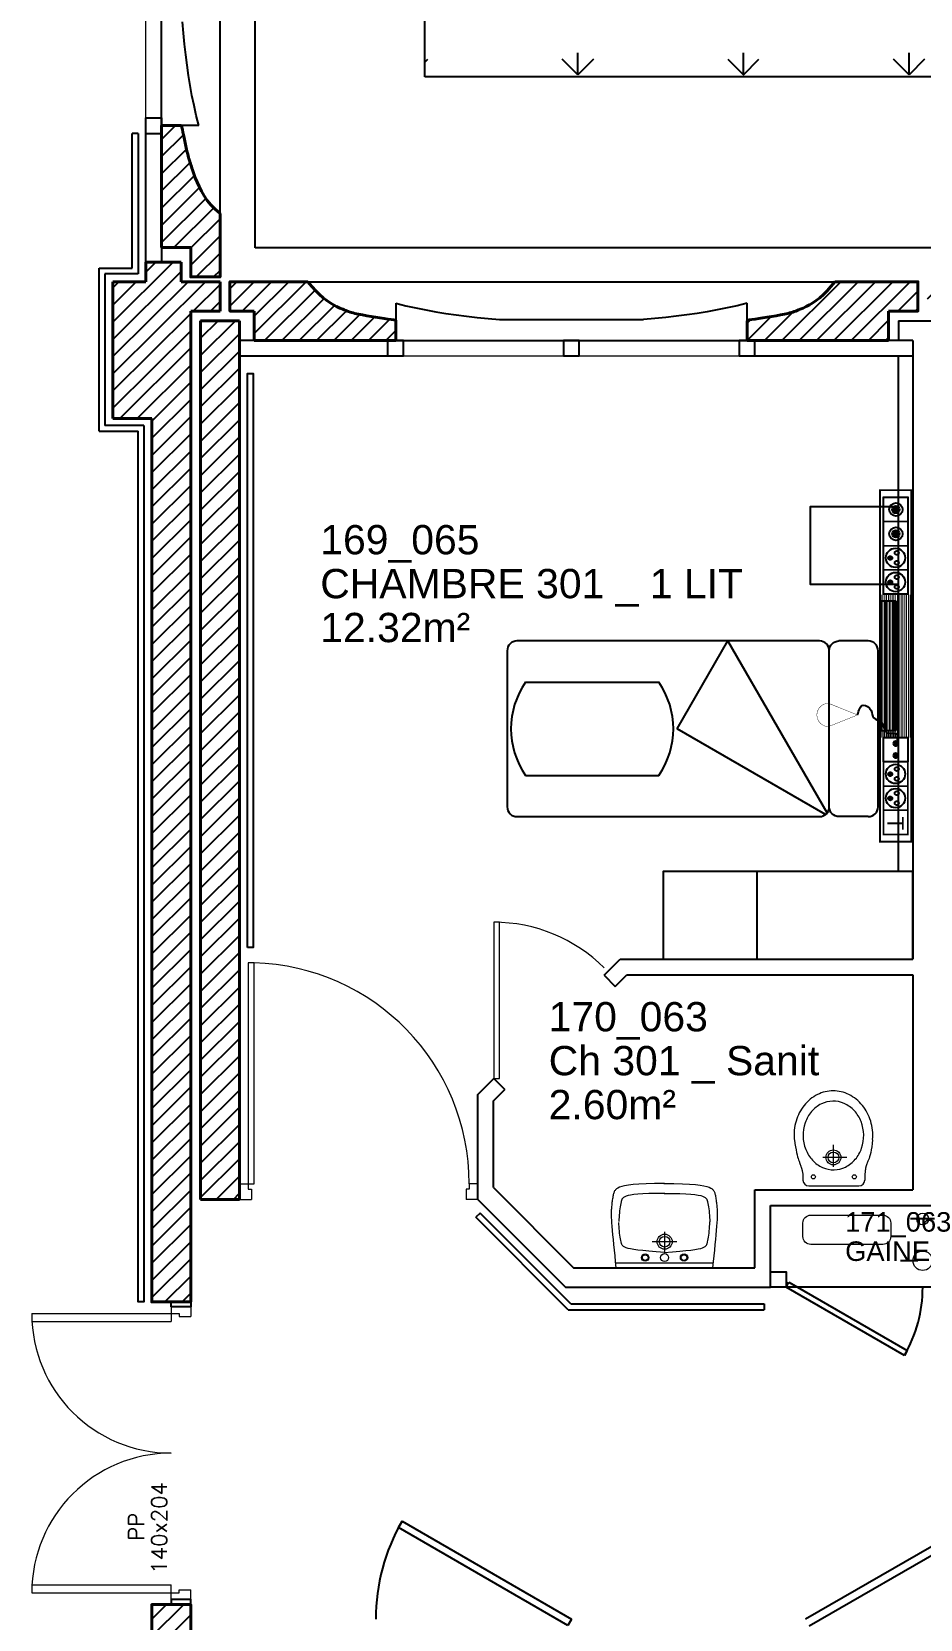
# Model space of a CAD drawing. Header units: metres. Extents: x 143.8 to 210.8, y 45.3 to 115.9.
# Drawn here: x 166.33 to 170.89, y 60.65 to 68.78 of the extents above; entities that cross this region are included whole.
import ezdxf
from ezdxf.enums import TextEntityAlignment as Align

# ---------------------------------------------------------------- set-up
doc = ezdxf.new("R2010")
doc.units = ezdxf.units.M
doc.header["$LTSCALE"] = 0.6
doc.header["$MEASUREMENT"] = 0
doc.linetypes.add('CONTINU', pattern=[0])
doc.linetypes.add('HIDDEN2', pattern=[0.1875, 0.125, -0.0625])
doc.layers.get('0').update_dxf_attribs({"linetype": 'CONTINUOUS'})
for name, color, linetype in [('009 main courant', 181, 'CONTINUOUS'), ('010 Equipement CH', 7, 'CONTINUOUS'), ('400 Lits', 150, 'CONTINUOUS'), ('A_AGENC', 204, 'CONTINUOUS'), ('A_EQMP', 142, 'CONTINUOUS'), ('A_Etiqu_Gaine', 8, 'CONTINUOUS'), ('A_Etiqu_Gaine_code', 8, 'CONTINUOUS'), ('A_Etiqu_Local', 8, 'CONTINUOUS'), ('A_HACH_STRUC', 7, 'CONTINUOUS'), ('A_MUR_CLOIS', 8, 'CONTINU'), ('A_MURS_ALÈG', 7, 'CONTINU'), ('A_VEGETATION', 3, 'CONTINUOUS')]:
    doc.layers.add(name, color=color, linetype=linetype)
for name, color, linetype, lineweight in [('A_CHASS', 4, 'CONTINU', 0), ('A_MURS_STRU', 7, 'CONTINU', 40), ('A_PORTE', 8, 'CONTINU', 0), ('A_SANI', 5, 'CONTINU', 0)]:
    doc.layers.add(name, color=color, linetype=linetype, lineweight=lineweight)
doc.styles.add('Attribut', font='arial.ttf')
doc.styles.add('ROMANS8', font='romans8', dxfattribs={"height": 10})
pattern_1 = [(0, (-148.712983, -85.579135), (0.0046875, 0.009375), [0, -0.009375])]

# ---------------------------------------------------------------- blocks, each defined once
blk = doc.blocks.new('TIRETTE-LIT')
at = {"layer": 'A_EQMP'}
h = blk.add_hatch(color=256, dxfattribs=at)
h.paths.add_polyline_path([(8.95, 3.75, 1), (6.05, 3.75, 1)])
h.paths.add_polyline_path([(6.05, -3.75, 1), (8.95, -3.75, 1)])
for p, q in [((0, 7.5), (0, -7.5)), ((15, 7.5), (0, 7.5)), ((15, -7.5), (15, 7.5)), ((0, -7.5), (15, -7.5))]:
    blk.add_line(p, q, dxfattribs=at)
at = {"layer": 'A_EQMP', "const_width": 0.24}
for points in [[(31.04, 21.42), (49.04, 28.62)], [(31.04, 21.42), (49.04, 14.22)], [(49.04, 28.62), (49.04, 14.22)]]:
    blk.add_lwpolyline(points, dxfattribs=at)
for points in [[(49.04, 14.22, 1), (49.04, 28.62, 1)], [(49.04, 27.42, 1.477033), (49.04, 27.42)]]:
    blk.add_lwpolyline(points, format="xyb", dxfattribs=at)
at = {"layer": 'A_EQMP'}
for centre in [(7.5, 3.75), (7.5, -3.75)]:
    blk.add_circle(centre, 1.45, dxfattribs=at)
blk.add_spline([(31.1, 21.54), (27.52, 27.45), (22.69, 24.22), (21.08, 19.57), (16.82, 17.32), (12.68, 10.42), (6.83, 9.91), (7.17, 3.87)], degree=3, dxfattribs=at)
blk = doc.blocks.new('A$C01C47C35')
at = {"layer": 'A_EQMP', "linetype": 'HIDDEN2'}
for points in [[(0.1237, 0.4052, 1), (0.0853, 0.4052, 1)], [(0.2478, 0.4052, 1), (0.2095, 0.4052, 1)], [(0.3424, 0.3767, 1), (0.3629, 0.3767, 1)], [(0.4665, 0.3767, 1), (0.487, 0.3767, 1)], [(1.4493, 0.3767, 1), (1.4697, 0.3767, 1)], [(1.5734, 0.3767, 1), (1.5939, 0.3767, 1)]]:
    blk.add_hatch(color=256, dxfattribs=at).paths.add_polyline_path(points)
at = {"layer": 'A_EQMP', "linetype": 'Continuous'}
h = blk.add_hatch(dxfattribs=at)
h.set_pattern_fill('DOTS', color=256, scale=0.15, style=0)
h.set_pattern_definition(pattern_1)
edge = h.paths.add_edge_path()
edge.add_line((1.2716, 0.4664), (1.2726, 0.4664))
edge.add_line((1.2726, 0.4664), (1.2726, 0.4839))
edge.add_line((1.2726, 0.4839), (0.5387, 0.4839))
edge.add_line((0.5387, 0.4839), (0.5387, 0.3239))
edge.add_line((0.5387, 0.3239), (0.574, 0.3239))
edge.add_line((0.574, 0.3239), (0.574, 0.4066))
edge.add_line((0.574, 0.4066), (0.905, 0.4066))
edge.add_line((0.905, 0.4066), (1.236, 0.4066))
edge.add_line((1.236, 0.4066), (1.236, 0.3499))
edge.add_spline(control_points=[(1.236, 0.3499), (1.2411, 0.3527), (1.2564, 0.3661), (1.2412, 0.4135), (1.2624, 0.4158), (1.2716, 0.4145)], knot_values=[28.337457, 28.337457, 28.337457, 28.337457, 30.502349, 36.382785, 39.476515, 39.476515, 39.476515, 39.476515], degree=3, periodic=0)
edge.add_line((1.2716, 0.4145), (1.2716, 0.4664))
at = {"layer": 'A_EQMP'}
h = blk.add_hatch(dxfattribs=at)
h.set_pattern_fill('PLASTI', color=1, scale=0.16551, style=0)
h.set_pattern_definition([(360, (-8.3594, 6.80946), (1e-17, 0.04137741), []), (360, (-8.3594, 6.81463), (1e-17, 0.04137741), []), (360, (-8.3594, 6.819804), (1e-17, 0.04137741), []), (360, (-8.3594, 6.83532), (1e-17, 0.04137741), [])])
h.paths.add_polyline_path([(1.236, 0.3239), (1.236, 0.4066), (0.905, 0.4066), (0.574, 0.4066), (0.574, 0.3239)])
at = {"layer": 'A_EQMP', "linetype": 'Continuous'}
h = blk.add_hatch(dxfattribs=at)
h.set_pattern_fill('DOTS', color=256, scale=0.15, style=0)
h.set_pattern_definition(pattern_1)
edge = h.paths.add_edge_path()
edge.add_spline(control_points=[(1.2716, 0.4145), (1.2624, 0.4158), (1.2412, 0.4135), (1.2564, 0.3661), (1.2411, 0.3527), (1.236, 0.3499)], knot_values=[28.337457, 28.337457, 28.337457, 28.337457, 31.431187, 37.311623, 39.476515, 39.476515, 39.476515, 39.476515], degree=3, periodic=0)
edge.add_line((1.236, 0.3499), (1.236, 0.3239))
edge.add_line((1.236, 0.3239), (1.2739, 0.3239))
edge.add_line((1.2739, 0.3239), (1.2739, 0.3423))
edge.add_line((1.2739, 0.3423), (1.2722, 0.3423))
edge.add_line((1.2722, 0.3423), (1.2722, 0.3423))
edge.add_line((1.2722, 0.3423), (1.2716, 0.3423))
edge.add_line((1.2716, 0.3423), (1.2716, 0.4145))
at = {"layer": 'A_EQMP'}
for p, q in [((0.574, 0.4066), (0.574, 0.3239)), ((0.905, 0.4066), (0.574, 0.4066)), ((0.905, 0.4066), (1.236, 0.4066)), ((1.236, 0.3239), (1.236, 0.4066)), ((0.574, 0.3239), (1.236, 0.3239))]:
    blk.add_line(p, q, dxfattribs=at)
for points, const_width in [([(1.805, 0.3239), (1.805, 0.4839), (0.005, 0.4839), (0.005, 0.3239)], 0.01), ([(0.5378, 0.3423), (0.5378, 0.4664), (0.0412, 0.4664), (0.0412, 0.3423)], 0.00828), ([(1.7688, 0.3423), (1.7688, 0.4664), (1.2722, 0.4664), (1.2722, 0.3423)], 0.00828)]:
    blk.add_lwpolyline(points, close=True, dxfattribs=dict(at, const_width=const_width))
at = {"layer": 'A_EQMP', "linetype": 'Continuous'}
blk.add_lwpolyline([(0.0412, 0.4664), (0.5378, 0.4664), (0.5378, 0.3423), (0.0412, 0.3423)], close=True, dxfattribs=at)
at = {"layer": 'A_EQMP', "const_width": 0.00828}
for points in [[(0.1654, 0.4664), (0.1654, 0.3423)], [(0.2895, 0.4664), (0.2895, 0.3423)], [(0.2895, 0.4664), (0.2895, 0.3423)], [(0.4136, 0.4664), (0.4136, 0.3423)], [(1.3964, 0.4664), (1.3964, 0.3423)], [(1.5205, 0.4664), (1.5205, 0.3423)], [(1.6446, 0.4664), (1.6446, 0.3423)], [(1.7688, 0.4664), (1.7688, 0.3423)]]:
    blk.add_lwpolyline(points, dxfattribs=at)
at = {"layer": 'A_EQMP'}
for centre, radius in [((0.1045, 0.4058), 0.0338), ((0.1045, 0.4052), 0.0192), ((0.2286, 0.4058), 0.0338), ((0.2286, 0.4052), 0.0192), ((0.3517, 0.4036), 0.0493), ((0.4759, 0.4036), 0.0493), ((1.4586, 0.4036), 0.0493), ((1.5827, 0.4036), 0.0493)]:
    blk.add_circle(centre, radius, dxfattribs=at)
at = {"layer": 'A_EQMP', "linetype": 'HIDDEN2'}
for centre in [(0.3265, 0.41), (0.3769, 0.41), (0.4506, 0.41), (0.5011, 0.41), (1.4334, 0.41), (1.4838, 0.41), (1.5575, 0.41), (1.6079, 0.41), (0.3526, 0.3767), (0.4768, 0.3767), (1.4595, 0.3767), (1.5836, 0.3767)]:
    blk.add_circle(centre, 0.0102, dxfattribs=at)
at = {"layer": 'A_EQMP', "linetype": 'HIDDEN2', "xscale": -0.00827548159, "yscale": 0.00827548159, "zscale": 0.00827548159, "rotation": 90}
blk.add_blockref('TIRETTE-LIT', (1.3337, 0.4664), dxfattribs=at)
at = {"layer": 'A_EQMP', "linetype": 'HIDDEN2', "insert": (1.6759, 0.4453), "char_height": 0.082755, "width": 0.124132, "attachment_point": 1}
blk.add_mtext('\\fArial|b0|i0|c0|p34;T', dxfattribs=at)
blk = doc.blocks.new('A_Etiqu_Local')
at = {"style": 'Attribut', "flags": 1}
for tag, p in [('CODE_HOPITAL', (-0.4463, 1.632)), ('CODE_SITE', (-0.4463, 1.407)), ('CODE_BATIMENT', (-0.4463, 1.182)), ('CODE_SECTEUR', (-0.4463, 0.957)), ('CODE_ETAGE', (-0.4463, 0.732)), ('NOM_NORMALISE', (-0.4463, -0.843)), ('SECTEUR_ACTIVITE', (-0.4463, -1.068)), ('SOUS_SECTEUR_ACTIVITE', (-0.4463, -1.293)), ('VOLUME', (-0.4463, -1.518)), ('SERVICE', (-0.4463, -1.743)), ('CODE_UG', (-0.4463, -1.968)), ('CODE_UA', (-0.4463, -2.193)), ('CODE_POLE', (-0.4463, -2.418)), ('OCCUPANT_EXTERNE', (-0.4463, -2.643)), ('DISPONIBILITE', (-0.4463, -2.868)), ('ACCES_HANDICAPES', (-0.4463, -3.093)), ('NATURE_SOL', (-0.4463, -3.318)), ('RISQUE_LABORATOIRE', (-0.4463, -3.543)), ('AMIANTE', (-0.4463, -3.768))]:
    blk.add_attdef(tag, p, '', height=0.15, dxfattribs=at)
at = {"layer": 'A_Etiqu_Local', "style": 'Attribut'}
for tag, p in [('CODE_PIECE', (-0.4463, 0.282)), ('NOM_USAGE', (-0.4463, 0.057)), ('SURFACE', (-0.4463, -0.168))]:
    blk.add_attdef(tag, p, '', height=0.15, dxfattribs=at)
blk = doc.blocks.new('A_Etiqu_Gaine')
at = {"style": 'Attribut', "flags": 1}
for tag, p in [('CODE_HOPITAL', (-0.4323, 0.8651)), ('CODE_SITE', (-0.4323, 0.7151)), ('CODE_BATIMENT', (-0.4323, 0.5651)), ('CODE_SECTEUR', (-0.4323, 0.4151)), ('CODE_ETAGE', (-0.4323, 0.2651)), ('NOM_NORMALISE', (-0.4323, -0.3349)), ('SECTEUR_ACTIVITE', (-0.4323, -0.4849)), ('SOUS_SECTEUR_ACTIVITE', (-0.4323, -0.6349)), ('SURFACE', (-0.4323, -0.7849)), ('CODE_UG', (-0.4323, -0.9349)), ('CODE_POLE', (-0.4323, -1.0849)), ('AMIANTE', (-0.4323, -1.2349))]:
    blk.add_attdef(tag, p, '', height=0.1, dxfattribs=at)
at = {"layer": 'A_Etiqu_Gaine', "style": 'Attribut'}
blk.add_attdef('NOM_USAGE', (-0.4323, -0.1849), '', height=0.1, dxfattribs=at)
at = {"layer": 'A_Etiqu_Gaine_code', "style": 'Attribut'}
blk.add_attdef('CODE_PIECE', (-0.4323, -0.0349), '', height=0.1, dxfattribs=at)
blk = doc.blocks.new('BROCA2-G378')
at = {"layer": '400 Lits', "linetype": 'Continuous'}
for p, q in [((24.79558, 20.049994), (25.055391, 20.499994)), ((25.564119, 19.618849), (25.055391, 20.499994)), ((25.775003, 20.499994), (25.62501, 20.499994)), ((25.575006, 19.649992), (25.575006, 20.449995)), ((25.55615, 19.61088), (24.79558, 20.049994)), ((25.775003, 19.599993), (25.62501, 19.599993))]:
    blk.add_line(p, q, dxfattribs=at)
for points in [[(25.525278, 20.499994), (23.975008, 20.499994, 0.414214), (23.925008, 20.449995), (23.925005, 19.649992, 0.414214), (23.975008, 19.599992), (25.525278, 19.599993)], [(25.525003, 19.599993, 0.414213), (25.575003, 19.649992), (25.575006, 20.449995, 0.414214), (25.525003, 20.499995)], [(25.62501, 19.599993, -0.414213), (25.57501, 19.649992), (25.575006, 20.449995, -0.414214), (25.62501, 20.499995)], [(25.775003, 19.599993, 0.414213), (25.825003, 19.649992), (25.825006, 20.449995, 0.414214), (25.775003, 20.499995)]]:
    blk.add_lwpolyline(points, format="xyb", dxfattribs=at)
blk = doc.blocks.new('BROCA2-G382')
at = {"layer": '400 Lits', "linetype": 'Continuous'}
for p, q in [((24.019503, 20.288546), (24.701082, 20.288546)), ((24.019503, 19.811441), (24.701082, 19.811441))]:
    blk.add_line(p, q, dxfattribs=at)
for start, end in [(145.007771, 214.992539), (325.007913, 34.99193)]:
    blk.add_arc((24.360292, 20.049994), 0.415985, start, end, dxfattribs=at)
blk = doc.blocks.new('P140bt10')
for p, q in [((0.035, 0.815), (0.035, 0.1)), ((0.075, 0.8139), (0.075, 0.1)), ((1.425, 0.8139), (1.425, 0.1)), ((1.465, 0.815), (1.465, 0.1)), ((0, 0.1), (0, 0)), ((0, 0.1), (0.035, 0.1)), ((0.035, 0.1), (0.075, 0.1)), ((0.035, 0.1), (0.035, 0.06)), ((1.465, 0.1), (1.425, 0.1)), ((1.465, 0.1), (1.465, 0.06)), ((1.5, 0.1), (1.465, 0.1)), ((1.5, 0.1), (1.5, 0)), ((0, 0), (0.05, 0)), ((0.035, 0.06), (0.05, 0.06)), ((0.05, 0.06), (0.05, 0)), ((1.465, 0.06), (1.45, 0.06)), ((1.45, 0.06), (1.45, 0)), ((1.5, 0), (1.45, 0))]:
    blk.add_line(p, q)
for centre, start, end in [((0.035, 0.1), 0, 90), ((1.465, 0.1), 90, 180)]:
    blk.add_arc(centre, 0.715, start, end)
at = {"style": 'ROMANS8'}
for tag, p in [('DEF', (0.372, 0.2395)), ('DIM', (0.3671, 0.1221))]:
    blk.add_attdef(tag, text='', height=0.08, dxfattribs=at).set_placement(p, align=Align.CENTER)

msp = doc.modelspace()

# ---------------------------------------------------------------- hatches: boundary and pattern name
at = {"layer": 'A_HACH_STRUC'}
h = msp.add_hatch(dxfattribs=at)
h.set_pattern_fill('ANSI31', color=8, scale=0.5, angle=359.76959, style=0)
h.set_pattern_definition([(44.77, (166.99984, 67.52118), (-0.044016, 0.0443715), [])])
h.paths.add_polyline_path([(167.2999, 67.8464), (167.275, 67.8676), (167.2532, 67.89), (167.2343, 67.9131), (167.218, 67.9367), (167.2039, 67.9604), (167.1919, 67.9839), (167.1817, 68.0068), (167.173, 68.0288), (167.1654, 68.0497), (167.1589, 68.069), (167.1558, 68.078), (167.153, 68.0866), (167.1503, 68.0949), (167.1477, 68.1029), (167.1452, 68.1107), (167.1428, 68.1184), (167.1406, 68.1261), (167.1384, 68.1337), (167.1362, 68.1415), (167.1341, 68.1494), (167.13, 68.1657), (167.126, 68.1826), (167.1222, 68.1996), (167.1187, 68.2165), (167.1153, 68.233), (167.1122, 68.2486), (167.1093, 68.2631), (167.1068, 68.2761), (167.1045, 68.2873), (167.1027, 68.2964), (166.9998, 68.2964), (166.9998, 68.2564), (166.9998, 67.6711), (167.1499, 67.6711), (167.1499, 67.5212), (167.2999, 67.5212)])
h = msp.add_hatch(dxfattribs=at)
h.set_pattern_fill('ANSI31', color=8, scale=0.5, angle=359.76959, style=0)
h.set_pattern_definition([(44.7696, (166.74986, 62.27107), (-0.0440161, 0.04437154), [])])
h.paths.add_polyline_path([(167.1499, 67.3461), (167.2999, 67.3461), (167.2999, 67.4962), (167.0999, 67.4962), (167.0999, 67.5962), (166.9198, 67.5962), (166.9198, 67.4962), (166.7499, 67.4962), (166.7499, 66.7962), (166.9499, 66.7962), (166.9499, 62.2711), (167.1499, 62.2711)])
h.paths.add_polyline_path([(167.3999, 67.2961), (167.1999, 67.2961), (167.1999, 62.7963), (167.3999, 62.7963)])
h = msp.add_hatch(dxfattribs=at)
h.set_pattern_fill('ANSI31', color=8, scale=0.5, angle=359.76959, style=0)
h.set_pattern_definition([(44.7696, (167.350205, 67.19617), (-0.044016, 0.0443715), [])])
h.paths.add_polyline_path([(168.2002, 67.299), (168.1903, 67.3009), (168.1764, 67.3031), (168.1595, 67.3056), (168.1401, 67.3085), (168.1188, 67.3116), (168.0965, 67.315), (168.0736, 67.3186), (168.051, 67.3224), (168.0292, 67.3263), (168.0089, 67.3304), (167.9995, 67.3325), (167.9906, 67.3347), (167.9822, 67.3369), (167.974, 67.3392), (167.9661, 67.3415), (167.9585, 67.344), (167.951, 67.3466), (167.9435, 67.3493), (167.9361, 67.3522), (167.9286, 67.3552), (167.9132, 67.3618), (167.8972, 67.3693), (167.8808, 67.378), (167.8638, 67.3883), (167.8463, 67.4003), (167.8282, 67.4143), (167.8095, 67.4306), (167.7903, 67.4496), (167.7705, 67.4713), (167.7502, 67.4962), (167.7502, 67.4962), (167.3502, 67.4962), (167.3502, 67.3462), (167.4751, 67.3462), (167.4751, 67.1962), (168.2002, 67.1962)])
h = msp.add_hatch(dxfattribs=at)
h.set_pattern_fill('ANSI31', color=8, scale=0.5, angle=359.76959, style=0)
h.set_pattern_definition([(44.7696, (170.00019, 67.19617), (-0.044016, 0.0443715), [])])
h.paths.add_polyline_path([(170.7253, 67.3462), (170.8752, 67.3462), (170.8752, 67.4962), (170.4502, 67.4962), (170.4298, 67.4713), (170.4101, 67.4496), (170.3909, 67.4306), (170.3722, 67.4143), (170.3541, 67.4003), (170.3366, 67.3883), (170.3196, 67.378), (170.3032, 67.3693), (170.2872, 67.3618), (170.2718, 67.3552), (170.2643, 67.3522), (170.2569, 67.3493), (170.2494, 67.3466), (170.2419, 67.344), (170.2343, 67.3415), (170.2264, 67.3392), (170.2182, 67.3369), (170.2098, 67.3347), (170.2009, 67.3325), (170.1915, 67.3304), (170.1712, 67.3263), (170.1494, 67.3224), (170.1268, 67.3186), (170.1039, 67.315), (170.0816, 67.3116), (170.0603, 67.3085), (170.0409, 67.3056), (170.024, 67.3031), (170.0101, 67.3009), (170.0002, 67.299), (170.0002, 67.1962), (170.0402, 67.1962), (170.7215, 67.1962), (170.7253, 67.2)])
h.paths.add_polyline_path([(171.4638, 67.3883), (171.4462, 67.4003), (171.4282, 67.4143), (171.4095, 67.4306), (171.3903, 67.4496), (171.3705, 67.4713), (171.3502, 67.4962), (170.9252, 67.4962), (170.9252, 67.3462), (171.0751, 67.3462), (171.0751, 67.1962), (171.8002, 67.1962), (171.8002, 67.299), (171.7903, 67.3009), (171.7764, 67.3031), (171.7595, 67.3056), (171.7401, 67.3085), (171.7188, 67.3116), (171.6965, 67.315), (171.6736, 67.3186), (171.651, 67.3224), (171.6292, 67.3263), (171.6089, 67.3304), (171.5995, 67.3325), (171.5906, 67.3347), (171.5821, 67.3369), (171.574, 67.3392), (171.5661, 67.3415), (171.5585, 67.344), (171.5509, 67.3466), (171.5435, 67.3493), (171.5316, 67.3539), (171.5132, 67.3618), (171.4972, 67.3693), (171.4808, 67.378)])
h = msp.add_hatch(dxfattribs=at)
h.set_pattern_fill('ANSI31', color=8, scale=0.5, angle=359.76959, style=0)
h.set_pattern_definition([(44.7696, (166.949854, 56.421157), (-0.0440161, 0.0443715), [])])
h.paths.add_polyline_path([(167.1499, 60.7211), (167.0499, 60.7211), (166.9499, 60.7211), (166.9499, 56.4212), (167.1499, 56.4212)])

# ---------------------------------------------------------------- linework, layer by layer
at = {"layer": '009 main courant', "color": 8, "linetype": 'Continuous'}
for p, q in [((166.8799, 68.2564), (166.8499, 68.2564)), ((168.6317, 62.7261), (168.6105, 62.7049)), ((169.0839, 62.2315), (168.6105, 62.7049)), ((169.0963, 62.2615), (168.6317, 62.7261)), ((169.0839, 62.2315), (170.0873, 62.2315)), ((169.0963, 62.2615), (170.0873, 62.2615)), ((170.0873, 62.2615), (170.0873, 62.2315))]:
    msp.add_line(p, q, dxfattribs=at)
for points in [[(166.8499, 67.5662), (166.8499, 68.2564)], [(166.8799, 68.2564), (166.8799, 67.5362)], [(166.6799, 66.7305), (166.6799, 67.5662)], [(166.6799, 67.5662), (166.8499, 67.5662)], [(166.7099, 67.5362), (166.7099, 66.7605)], [(166.8799, 67.5362), (166.7099, 67.5362)], [(166.9099, 66.7605), (166.7099, 66.7605)], [(166.9099, 66.7605), (166.9099, 62.2711), (166.8799, 62.2711), (166.8799, 66.7305)], [(166.6799, 66.7305), (166.8799, 66.7305)]]:
    msp.add_lwpolyline(points, dxfattribs=at)
msp.add_lwpolyline([(167.4399, 64.0862), (167.4399, 67.0262), (167.4699, 67.0262), (167.4699, 64.0862)], close=True, dxfattribs=at)
at = {"layer": 'A_AGENC', "color": 8, "linetype": 'Continuous'}
for p, q in [((170.1999, 62.3463), (170.2149, 62.3723)), ((170.2149, 62.3723), (170.8211, 62.0223)), ((171.6799, 62.3463), (170.1199, 62.3463)), ((170.8061, 61.9963), (170.1999, 62.3463)), ((170.8211, 62.0223), (170.8061, 61.9963)), ((168.2134, 61.1154), (168.2322, 61.148)), ((168.2322, 61.148), (169.1003, 60.6467)), ((171.1864, 61.158), (170.2998, 60.6461)), ((169.0816, 60.6142), (168.2134, 61.1154)), ((170.319, 60.6128), (171.2056, 61.1247)), ((169.1003, 60.6467), (169.0816, 60.6142))]:
    msp.add_line(p, q, dxfattribs=at)
msp.add_lwpolyline([(170.1199, 62.3463), (170.1199, 62.4263), (170.1999, 62.4263), (170.1999, 62.3463)], dxfattribs=at)
for centre, radius, start, end in [((170.1999, 62.3463), 0.7, 330.00002, 0.00001), ((169.1003, 60.6467), 1.0025, 150, 179.99999)]:
    msp.add_arc(centre, radius, start, end, dxfattribs=at)
at = {"layer": 'A_CHASS', "color": 8, "linetype": 'Continuous'}
for p, q in [((166.9202, 68.3363), (166.9202, 70.0065)), ((167.0002, 70.0065), (167.0002, 68.3363)), ((169.9602, 67.1962), (168.2402, 67.1962)), ((168.2402, 67.1162), (169.9602, 67.1162))]:
    msp.add_line(p, q, dxfattribs=at)
at = {"layer": 'A_EQMP', "color": 8, "linetype": 'Continuous'}
for p, q in [((170.7748, 67.1162), (170.7749, 64.4763)), ((170.0497, 64.4763), (170.0497, 64.0263)), ((170.9613, 62.6963), (170.8383, 62.6963)), ((170.8748, 62.4825), (170.7869, 62.4825))]:
    msp.add_line(p, q, dxfattribs=at)
for points in [[(170.7748, 65.9462), (170.3248, 65.9462), (170.3248, 66.3462), (170.7748, 66.3462)], [(170.8497, 64.0263), (170.8497, 64.4763), (169.5699, 64.4763), (169.5699, 64.0263)]]:
    msp.add_lwpolyline(points, close=True, dxfattribs=at)
at = {"layer": 'A_MUR_CLOIS', "color": 8, "linetype": 'Continuous'}
for p, q in [((166.9998, 68.3363), (166.9998, 67.5962)), ((170.7753, 67.2962), (170.7753, 67.1962)), ((170.7753, 67.2962), (171.0251, 67.2962)), ((168.2402, 67.1962), (167.3999, 67.1962)), ((170.8502, 67.1962), (169.9602, 67.1962)), ((170.8502, 67.1962), (170.8499, 64.0263)), ((169.2679, 63.9441), (169.3501, 64.0263)), ((169.3501, 64.0263), (170.8499, 64.0263)), ((169.2679, 63.9441), (169.3245, 63.8876)), ((169.3245, 63.8876), (169.3832, 63.9463)), ((169.3832, 63.9463), (170.8499, 63.9463)), ((170.8499, 63.9463), (170.8499, 62.8458)), ((168.6201, 63.3338), (168.7023, 63.416)), ((168.7001, 63.3007), (168.7588, 63.3594)), ((168.7023, 63.416), (168.7588, 63.3594)), ((168.6201, 62.7963), (168.6201, 63.3338)), ((168.7001, 62.8577), (168.7001, 63.3007)), ((168.7001, 62.8577), (169.1115, 62.4463)), ((168.6201, 62.7963), (169.0701, 62.3463)), ((170.0399, 62.4463), (170.0399, 62.8458)), ((170.0399, 62.8458), (170.8499, 62.8458)), ((170.1199, 62.3463), (170.1199, 62.7658)), ((170.1199, 62.7658), (171.6799, 62.7658)), ((169.1115, 62.4463), (170.0399, 62.4463)), ((169.0701, 62.3463), (170.1199, 62.3463))]:
    msp.add_line(p, q, dxfattribs=at)
for points in [[(166.9198, 68.3363), (166.9998, 68.3363)], [(166.9998, 67.5962), (166.9198, 67.5962), (166.9198, 68.3363)], [(166.9198, 68.2564), (166.9998, 68.2564)], [(167.3999, 67.1962), (167.3999, 67.1162), (168.2402, 67.1162)], [(168.1602, 67.1162), (168.1602, 67.1962)], [(168.2402, 67.1162), (168.2402, 67.1962)], [(169.9602, 67.1962), (169.9602, 67.1162), (170.8502, 67.1162)], [(170.0402, 67.1162), (170.0402, 67.1962)], [(170.8502, 67.1962), (170.8502, 67.1162)]]:
    msp.add_lwpolyline(points, dxfattribs=at)
for points in [[(169.0602, 67.1962), (169.0602, 67.1162), (169.1402, 67.1162), (169.1402, 67.1962)], [(167.0499, 62.2469), (167.0499, 62.2711), (167.1499, 62.2711), (167.1499, 62.2469)], [(167.0499, 60.7469), (167.0499, 60.7211), (167.1499, 60.7211), (167.1499, 60.7469)]]:
    msp.add_lwpolyline(points, close=True, dxfattribs=at)
at = {"layer": 'A_MURS_ALÈG', "color": 8, "ltscale": 200}
for p, q in [((167.2999, 67.8464), (167.2999, 70.4965)), ((167.0002, 68.2964), (167.0002, 70.0465)), ((167.1118, 68.7695), (167.1068, 68.8269)), ((167.1174, 68.7135), (167.1118, 68.7695)), ((167.1236, 68.6589), (167.1174, 68.7135)), ((167.1305, 68.6054), (167.1236, 68.6589)), ((167.1382, 68.5529), (167.1305, 68.6054)), ((167.1466, 68.501), (167.1382, 68.5529)), ((167.156, 68.4496), (167.1466, 68.501)), ((167.1664, 68.3985), (167.156, 68.4496)), ((167.1777, 68.3475), (167.1664, 68.3985)), ((167.1902, 68.2964), (167.1777, 68.3475)), ((167.1902, 68.2964), (167.0002, 68.2964)), ((167.7502, 67.4962), (170.4502, 67.4962)), ((168.2002, 67.3862), (168.2002, 67.1962)), ((168.2002, 67.3862), (168.2514, 67.3737)), ((168.2514, 67.3737), (168.3024, 67.3623)), ((168.3024, 67.3623), (168.3535, 67.352)), ((168.3535, 67.352), (168.4048, 67.3426)), ((168.4048, 67.3426), (168.4567, 67.3342)), ((168.4567, 67.3342), (168.5093, 67.3265)), ((168.5093, 67.3265), (168.5627, 67.3196)), ((169.6911, 67.3265), (169.6376, 67.3196)), ((169.7437, 67.3342), (169.6911, 67.3265)), ((169.7956, 67.3426), (169.7437, 67.3342)), ((169.8469, 67.352), (169.7956, 67.3426)), ((169.898, 67.3623), (169.8469, 67.352)), ((169.949, 67.3737), (169.898, 67.3623)), ((170.0002, 67.3862), (169.949, 67.3737)), ((170.0002, 67.1962), (170.0002, 67.3862)), ((168.5627, 67.3196), (168.6174, 67.3134)), ((168.6174, 67.3134), (168.6733, 67.3078)), ((168.6733, 67.3078), (168.7308, 67.3028)), ((168.7308, 67.3028), (169.4696, 67.3028)), ((169.5271, 67.3078), (169.4696, 67.3028)), ((169.583, 67.3134), (169.5271, 67.3078)), ((169.6376, 67.3196), (169.583, 67.3134))]:
    msp.add_line(p, q, dxfattribs=at)
at = {"layer": 'A_MURS_ALÈG', "color": 8, "linetype": 'Continuous'}
msp.add_line((168.2002, 67.1962), (170.0002, 67.1962), dxfattribs=at)
at = {"layer": 'A_MURS_STRU', "color": 8, "linetype": 'Continuous'}
for p, q in [((166.9998, 68.2964), (166.9998, 67.6711)), ((167.0998, 68.2964), (166.9998, 68.2964)), ((167.1499, 67.6711), (166.9998, 67.6711)), ((167.0999, 67.5962), (166.9198, 67.5962)), ((166.9198, 67.4962), (166.9198, 67.5962)), ((167.0999, 67.5962), (167.0999, 67.4962)), ((166.7499, 66.7962), (166.7499, 67.4962)), ((166.7499, 67.4962), (166.9198, 67.4962)), ((167.2999, 67.4962), (167.0999, 67.4962)), ((167.2999, 67.4962), (167.2999, 67.3461)), ((167.1499, 67.3461), (167.2999, 67.3461)), ((167.4751, 67.3462), (167.4751, 67.1962)), ((170.7253, 67.3462), (170.7253, 67.1962)), ((167.3999, 67.2961), (167.1999, 67.2961)), ((167.1999, 62.7963), (167.1999, 67.2961)), ((167.3999, 62.7963), (167.3999, 67.2961)), ((168.2002, 67.299), (168.2002, 67.1962)), ((170.0002, 67.2962), (170.0002, 67.1962)), ((168.2002, 67.1962), (167.4751, 67.1962)), ((170.0002, 67.1962), (170.7253, 67.1962)), ((166.9499, 66.7962), (166.7499, 66.7962)), ((167.1999, 62.7963), (167.3999, 62.7963))]:
    msp.add_line(p, q, dxfattribs=at)
for points in [[(167.2999, 67.8464), (167.275, 67.8676), (167.2532, 67.89), (167.2343, 67.9131), (167.218, 67.9367), (167.2039, 67.9604), (167.1919, 67.9839), (167.1817, 68.0068), (167.173, 68.0288), (167.1654, 68.0497), (167.1589, 68.069), (167.1589, 68.069), (167.1558, 68.078), (167.153, 68.0866), (167.1503, 68.0949), (167.1477, 68.1029), (167.1452, 68.1107), (167.1428, 68.1184), (167.1406, 68.1261), (167.1384, 68.1337), (167.1362, 68.1415), (167.1341, 68.1494), (167.1341, 68.1494), (167.13, 68.1657), (167.126, 68.1826), (167.1222, 68.1996), (167.1187, 68.2165), (167.1153, 68.233), (167.1122, 68.2486), (167.1093, 68.2631), (167.1068, 68.2761), (167.1045, 68.2873), (167.1027, 68.2964)], [(167.1499, 67.6711), (167.1499, 67.5212), (167.2999, 67.5212), (167.2999, 67.8464)], [(167.4751, 67.3462), (167.3502, 67.3462), (167.3502, 67.4962), (167.7502, 67.4962)], [(167.7502, 67.4962), (167.7705, 67.4713), (167.7903, 67.4496), (167.8095, 67.4306), (167.8282, 67.4143), (167.8463, 67.4003), (167.8638, 67.3883), (167.8808, 67.378), (167.8972, 67.3693), (167.9132, 67.3618), (167.9286, 67.3552), (167.9286, 67.3552), (167.9361, 67.3522), (167.9435, 67.3493), (167.951, 67.3466), (167.9585, 67.344), (167.9661, 67.3415), (167.974, 67.3392), (167.9822, 67.3369), (167.9906, 67.3347), (167.9995, 67.3325), (168.0089, 67.3304), (168.0089, 67.3304), (168.0292, 67.3263), (168.051, 67.3224), (168.0736, 67.3186), (168.0965, 67.315), (168.1188, 67.3116), (168.1401, 67.3085), (168.1595, 67.3056), (168.1764, 67.3031), (168.1903, 67.3009), (168.2003, 67.299)], [(170.4502, 67.4962), (170.4298, 67.4713), (170.4101, 67.4496), (170.3909, 67.4306), (170.3722, 67.4143), (170.3541, 67.4003), (170.3366, 67.3883), (170.3196, 67.378), (170.3032, 67.3693), (170.2872, 67.3618), (170.2718, 67.3552), (170.2718, 67.3552), (170.2643, 67.3522), (170.2569, 67.3493), (170.2494, 67.3466), (170.2419, 67.344), (170.2343, 67.3415), (170.2264, 67.3392), (170.2182, 67.3369), (170.2098, 67.3347), (170.2009, 67.3325), (170.1915, 67.3304), (170.1915, 67.3304), (170.1712, 67.3263), (170.1494, 67.3224), (170.1268, 67.3186), (170.1039, 67.315), (170.0816, 67.3116), (170.0603, 67.3085), (170.0409, 67.3056), (170.024, 67.3031), (170.0101, 67.3009), (170.0001, 67.299)], [(170.7253, 67.3462), (170.8752, 67.3462), (170.8752, 67.4962), (170.4502, 67.4962)], [(166.9499, 66.7962), (166.9499, 62.2711), (167.1499, 62.2711), (167.1499, 67.3461)]]:
    msp.add_lwpolyline(points, dxfattribs=at)
msp.add_lwpolyline([(166.9499, 56.4212), (166.9499, 60.7211), (167.1499, 60.7211), (167.1499, 56.4212)], close=True, dxfattribs=at)
at = {"layer": 'A_PORTE', "color": 8, "linetype": 'Continuous'}
for p, q in [((167.4442, 64.0079), (167.4442, 62.8485)), ((167.4742, 64.0079), (167.4442, 64.0079)), ((167.4742, 62.8763), (167.4742, 64.0079)), ((167.4003, 62.7963), (167.4003, 62.8763)), ((167.4003, 62.8763), (167.4742, 62.8763)), ((168.5762, 62.8763), (168.5762, 62.8485)), ((168.6201, 62.8763), (168.5762, 62.8763)), ((168.6201, 62.7963), (168.6201, 62.8763)), ((167.4003, 62.7963), (167.4602, 62.7963)), ((167.4442, 62.8485), (167.4602, 62.8485)), ((167.4602, 62.8485), (167.4602, 62.7963)), ((168.5602, 62.8485), (168.5602, 62.7963)), ((168.5762, 62.8485), (168.5602, 62.8485)), ((168.6201, 62.7963), (168.5602, 62.7963))]:
    msp.add_line(p, q, dxfattribs=at)
msp.add_lwpolyline([(168.7323, 63.416), (168.7323, 64.216), (168.7023, 64.216), (168.7023, 63.416)], close=True, dxfattribs=at)
msp.add_arc((168.7023, 63.416), 0.8, 44.99998, 90, dxfattribs=at)
at = {"layer": 'A_PORTE', "color": 8}
msp.add_arc((167.4442, 62.8763), 1.132, 0, 88.48138, dxfattribs=at)
at = {"layer": 'A_SANI', "color": 8, "linetype": 'Continuous'}
for p, q in [((170.4425, 62.9628), (170.4425, 63.0751)), ((170.5108, 63.0116), (170.3888, 63.0116)), ((169.3374, 62.8547), (169.3308, 62.8502)), ((169.3461, 62.8589), (169.3374, 62.8547)), ((169.3576, 62.8628), (169.3461, 62.8589)), ((169.3727, 62.8662), (169.3576, 62.8628)), ((169.392, 62.8693), (169.3727, 62.8662)), ((169.4163, 62.872), (169.392, 62.8693)), ((169.4463, 62.8742), (169.4163, 62.872)), ((169.4827, 62.876), (169.4463, 62.8742)), ((169.5263, 62.8773), (169.4827, 62.876)), ((169.5777, 62.878), (169.5263, 62.8773)), ((169.5737, 62.878), (169.6252, 62.8773)), ((169.6252, 62.8773), (169.6687, 62.876)), ((169.6687, 62.876), (169.7051, 62.8742)), ((169.7051, 62.8742), (169.7351, 62.872)), ((169.7351, 62.872), (169.7594, 62.8693)), ((169.7594, 62.8693), (169.7788, 62.8662)), ((169.7788, 62.8662), (169.7938, 62.8628)), ((169.7938, 62.8628), (169.8053, 62.8589)), ((169.8053, 62.8589), (169.814, 62.8547)), ((169.814, 62.8547), (169.8207, 62.8502)), ((170.2862, 62.8978), (170.2863, 62.8947)), ((170.3163, 62.8658), (170.5735, 62.8658)), ((170.6036, 62.8978), (170.6035, 62.8947)), ((169.3073, 62.7734), (169.3066, 62.7669)), ((169.308, 62.78), (169.3073, 62.7734)), ((169.3089, 62.7865), (169.308, 62.78)), ((169.3097, 62.793), (169.3089, 62.7865)), ((169.3106, 62.7993), (169.3097, 62.793)), ((169.3116, 62.8053), (169.3106, 62.7993)), ((169.3126, 62.8111), (169.3116, 62.8053)), ((169.3136, 62.8164), (169.3126, 62.8111)), ((169.3147, 62.8212), (169.3136, 62.8164)), ((169.3158, 62.8257), (169.3147, 62.8212)), ((169.317, 62.8297), (169.3158, 62.8257)), ((169.3184, 62.8334), (169.317, 62.8297)), ((169.3199, 62.8367), (169.3184, 62.8334)), ((169.3216, 62.8398), (169.3199, 62.8367)), ((169.3234, 62.8427), (169.3216, 62.8398)), ((169.3256, 62.8453), (169.3234, 62.8427)), ((169.328, 62.8478), (169.3256, 62.8453)), ((169.3308, 62.8502), (169.328, 62.8478)), ((169.8207, 62.8502), (169.8234, 62.8478)), ((169.8234, 62.8478), (169.8258, 62.8453)), ((169.8258, 62.8453), (169.828, 62.8427)), ((169.828, 62.8427), (169.8299, 62.8398)), ((169.8299, 62.8398), (169.8316, 62.8367)), ((169.8316, 62.8367), (169.8331, 62.8334)), ((169.8331, 62.8334), (169.8344, 62.8297)), ((169.8344, 62.8297), (169.8356, 62.8257)), ((169.8356, 62.8257), (169.8367, 62.8212)), ((169.8367, 62.8212), (169.8378, 62.8164)), ((169.8378, 62.8164), (169.8388, 62.8111)), ((169.8388, 62.8111), (169.8398, 62.8053)), ((169.8398, 62.8053), (169.8408, 62.7993)), ((169.8408, 62.7993), (169.8417, 62.793)), ((169.8417, 62.793), (169.8426, 62.7865)), ((169.8426, 62.7865), (169.8434, 62.78)), ((169.8434, 62.78), (169.8441, 62.7734)), ((169.8441, 62.7734), (169.8448, 62.7669)), ((169.304, 62.7259), (169.3039, 62.7201)), ((169.3039, 62.7201), (169.304, 62.714)), ((169.3041, 62.7315), (169.304, 62.7259)), ((169.304, 62.714), (169.3042, 62.7076)), ((169.3043, 62.7371), (169.3041, 62.7315)), ((169.3042, 62.7076), (169.3044, 62.7008)), ((169.3046, 62.7427), (169.3043, 62.7371)), ((169.3044, 62.7008), (169.3048, 62.6935)), ((169.305, 62.7484), (169.3046, 62.7427)), ((169.3048, 62.6935), (169.3059, 62.6772)), ((169.3054, 62.7543), (169.305, 62.7484)), ((169.306, 62.7605), (169.3054, 62.7543)), ((169.3066, 62.7669), (169.306, 62.7605)), ((169.8448, 62.7669), (169.8454, 62.7605)), ((169.8454, 62.7605), (169.846, 62.7543)), ((169.8466, 62.6935), (169.8455, 62.6772)), ((169.846, 62.7543), (169.8465, 62.7484)), ((169.8465, 62.7484), (169.8468, 62.7427)), ((169.847, 62.7008), (169.8466, 62.6935)), ((169.8468, 62.7427), (169.8471, 62.7371)), ((169.8473, 62.7076), (169.847, 62.7008)), ((169.8471, 62.7371), (169.8473, 62.7315)), ((169.8473, 62.7315), (169.8475, 62.7259)), ((169.8474, 62.714), (169.8473, 62.7076)), ((169.8475, 62.7201), (169.8474, 62.714)), ((169.8475, 62.7259), (169.8475, 62.7201)), ((169.3059, 62.6772), (169.3073, 62.6586)), ((169.3073, 62.6586), (169.3091, 62.6379)), ((169.3091, 62.6379), (169.3112, 62.6153)), ((169.3112, 62.6153), (169.3136, 62.5908)), ((169.5777, 62.6309), (169.5777, 62.5288)), ((169.8402, 62.6153), (169.8378, 62.5908)), ((169.8423, 62.6379), (169.8402, 62.6153)), ((169.8441, 62.6586), (169.8423, 62.6379)), ((169.8455, 62.6772), (169.8441, 62.6586)), ((169.3136, 62.5908), (169.3162, 62.5647)), ((169.3162, 62.5647), (169.319, 62.537)), ((169.319, 62.537), (169.3219, 62.508)), ((169.6409, 62.5798), (169.5145, 62.5798)), ((169.8324, 62.537), (169.8295, 62.508)), ((169.8352, 62.5647), (169.8324, 62.537)), ((169.8378, 62.5908), (169.8352, 62.5647)), ((169.3219, 62.508), (169.325, 62.4777)), ((169.325, 62.4777), (169.3281, 62.4463)), ((169.3281, 62.4712), (169.8234, 62.4712)), ((169.3281, 62.4463), (169.8234, 62.4463)), ((169.8265, 62.4777), (169.8234, 62.4463)), ((169.8295, 62.508), (169.8265, 62.4777))]:
    msp.add_line(p, q, dxfattribs=at)
for points in [[(170.6436, 63.1026, 0.092603), (170.6334, 63.1976, 0.097518), (170.591, 63.2778, 0.107322), (170.5216, 63.3336, 0.116228), (170.4414, 63.3525, 0.11669), (170.3613, 63.3335, 0.108258), (170.2925, 63.2778, 0.098236), (170.2509, 63.1977, 0.092772), (170.2416, 63.1026, 0.094013)], [(170.3807, 63.2855, 0.102556), (170.3301, 63.2459, 0.093461), (170.2979, 63.1892, 0.177185), (170.3007, 63.0527, 0.093461), (170.3353, 62.9974, 0.102556), (170.3874, 62.96, 0.222941), (170.5043, 62.9624, 0.102556), (170.5548, 63.0019, 0.093461), (170.587, 63.0586, 0.177033), (170.5842, 63.1951, 0.093461), (170.5497, 63.2505, 0.102556), (170.4975, 63.2879, 0.222834), (170.3807, 63.2855)]]:
    msp.add_lwpolyline(points, format="xyb", dxfattribs=at)
for points in [[(170.2423, 63.1019), (170.2452, 63.0826), (170.2481, 63.0654), (170.251, 63.0502), (170.2538, 63.0369), (170.2565, 63.0252), (170.2591, 63.0151), (170.2617, 63.0063), (170.264, 62.9987), (170.2663, 62.9921), (170.2683, 62.9864), (170.2683, 62.9864), (170.2693, 62.9838), (170.2702, 62.9813), (170.271, 62.979), (170.2719, 62.9768), (170.2727, 62.9746), (170.2735, 62.9725), (170.2742, 62.9705), (170.275, 62.9684), (170.2757, 62.9664), (170.2764, 62.9643), (170.2764, 62.9643), (170.2772, 62.9622), (170.2779, 62.96), (170.2786, 62.9578), (170.2793, 62.9555), (170.28, 62.9533), (170.2807, 62.951), (170.2813, 62.9487), (170.2819, 62.9464), (170.2824, 62.9441), (170.283, 62.9419), (170.283, 62.9419), (170.2838, 62.9375), (170.2845, 62.9331), (170.2851, 62.9288), (170.2855, 62.9246), (170.2858, 62.9203), (170.286, 62.916), (170.2861, 62.9116), (170.2862, 62.9072), (170.2862, 62.9026), (170.2862, 62.8978)], [(170.6427, 63.1019), (170.641, 63.0826), (170.6389, 63.0654), (170.6364, 63.0502), (170.6338, 63.0369), (170.6309, 63.0252), (170.628, 63.0151), (170.6251, 63.0063), (170.6223, 62.9987), (170.6196, 62.9921), (170.6172, 62.9864), (170.6172, 62.9864), (170.6161, 62.9838), (170.615, 62.9813), (170.6141, 62.979), (170.6132, 62.9768), (170.6124, 62.9746), (170.6116, 62.9725), (170.6109, 62.9705), (170.6103, 62.9684), (170.6097, 62.9664), (170.6091, 62.9643), (170.6091, 62.9643), (170.6086, 62.9622), (170.6081, 62.96), (170.6076, 62.9578), (170.6072, 62.9555), (170.6068, 62.9533), (170.6064, 62.951), (170.6061, 62.9487), (170.6058, 62.9464), (170.6055, 62.9441), (170.6052, 62.9419), (170.6052, 62.9419), (170.6048, 62.9375), (170.6044, 62.9331), (170.6042, 62.9288), (170.6039, 62.9246), (170.6038, 62.9203), (170.6037, 62.916), (170.6036, 62.9116), (170.6036, 62.9072), (170.6036, 62.9026), (170.6036, 62.8978)], [(169.5779, 62.8272), (169.534, 62.8268), (169.4967, 62.8259), (169.4656, 62.8246), (169.44, 62.8229), (169.4193, 62.8208), (169.4028, 62.8184), (169.3901, 62.8158), (169.3804, 62.8128), (169.3731, 62.8097), (169.3677, 62.8064), (169.3677, 62.8064), (169.3655, 62.8047), (169.3636, 62.8029), (169.3619, 62.8011), (169.3604, 62.7991), (169.3592, 62.797), (169.358, 62.7947), (169.3571, 62.7922), (169.3561, 62.7895), (169.3553, 62.7866), (169.3545, 62.7833), (169.3545, 62.7833), (169.3529, 62.776), (169.3514, 62.7677), (169.3499, 62.7584), (169.3485, 62.7485), (169.3472, 62.738), (169.346, 62.7271), (169.345, 62.716), (169.3442, 62.7049), (169.3436, 62.6938), (169.3432, 62.6831)], [(169.5746, 62.8272), (169.6185, 62.8268), (169.6558, 62.8259), (169.6869, 62.8246), (169.7125, 62.8229), (169.7332, 62.8208), (169.7496, 62.8184), (169.7624, 62.8158), (169.7721, 62.8128), (169.7794, 62.8097), (169.7848, 62.8064), (169.7848, 62.8064), (169.787, 62.8047), (169.7889, 62.8029), (169.7906, 62.8011), (169.792, 62.7991), (169.7933, 62.797), (169.7944, 62.7947), (169.7954, 62.7922), (169.7963, 62.7895), (169.7972, 62.7866), (169.798, 62.7833), (169.798, 62.7833), (169.7996, 62.776), (169.8011, 62.7677), (169.8026, 62.7584), (169.804, 62.7484), (169.8053, 62.7377), (169.8065, 62.7267), (169.8075, 62.7153), (169.8083, 62.7038), (169.8089, 62.6922), (169.8093, 62.6809)], [(169.5779, 62.5251), (169.534, 62.5281), (169.4967, 62.531), (169.4656, 62.5339), (169.44, 62.5369), (169.4193, 62.5398), (169.4028, 62.5428), (169.3901, 62.5458), (169.3804, 62.5489), (169.3731, 62.5521), (169.3677, 62.5554), (169.3677, 62.5554), (169.3655, 62.5571), (169.3636, 62.5589), (169.3619, 62.5607), (169.3604, 62.5627), (169.3592, 62.5648), (169.358, 62.5671), (169.3571, 62.5696), (169.3561, 62.5723), (169.3553, 62.5752), (169.3545, 62.5785), (169.3545, 62.5785), (169.3529, 62.5858), (169.3514, 62.5941), (169.3499, 62.6034), (169.3485, 62.6133), (169.3472, 62.6238), (169.346, 62.6347), (169.345, 62.6458), (169.3442, 62.6569), (169.3436, 62.668), (169.3432, 62.6787)], [(169.5746, 62.5251), (169.6185, 62.5281), (169.6558, 62.531), (169.6869, 62.5339), (169.7125, 62.5369), (169.7332, 62.5398), (169.7496, 62.5428), (169.7624, 62.5458), (169.7721, 62.5489), (169.7794, 62.5521), (169.7848, 62.5554), (169.7848, 62.5554), (169.787, 62.5571), (169.7889, 62.5589), (169.7906, 62.5607), (169.792, 62.5627), (169.7933, 62.5648), (169.7944, 62.5671), (169.7954, 62.5696), (169.7963, 62.5723), (169.7972, 62.5752), (169.798, 62.5785), (169.798, 62.5785), (169.7996, 62.5858), (169.8011, 62.5941), (169.8026, 62.6034), (169.804, 62.6134), (169.8053, 62.6241), (169.8065, 62.6351), (169.8075, 62.6465), (169.8083, 62.658), (169.8089, 62.6696), (169.8093, 62.6809)]]:
    msp.add_lwpolyline(points, dxfattribs=at)
msp.add_lwpolyline([(170.2864, 62.6058), (170.2864, 62.6758, -0.414214), (170.3264, 62.7158), (170.6964, 62.7158, -0.414214), (170.7364, 62.6758), (170.7364, 62.6058, -0.414214), (170.6964, 62.5658), (170.3264, 62.5658, -0.414214)], format="xyb", close=True, dxfattribs=at)
for centre, radius in [((170.4425, 63.0116), 0.0383), ((170.4425, 63.0116), 0.0276), ((170.3399, 62.9119), 0.0105), ((170.5499, 62.9119), 0.0105), ((170.8998, 62.6963), 0.03), ((169.5777, 62.5798), 0.0387), ((169.5777, 62.5798), 0.0274), ((170.8998, 62.4825), 0.05), ((169.4782, 62.4984), 0.0189), ((169.4782, 62.4984), 0.0144), ((169.5777, 62.4984), 0.0204), ((169.6772, 62.4984), 0.0189), ((169.6772, 62.4984), 0.0144)]:
    msp.add_circle(centre, radius, dxfattribs=at)
for centre, start, end in [((170.3163, 62.8958), 182.18351, 270), ((170.5735, 62.8958), 270, 357.81648)]:
    msp.add_arc(centre, 0.03, start, end, dxfattribs=at)
at = {"layer": 'A_VEGETATION', "color": 8, "linetype": 'Continuous'}
for p, q in [((168.3499, 68.6224), (168.3639, 68.6365)), ((169.1329, 68.557), (169.0533, 68.6365)), ((169.1329, 68.5569), (169.1329, 68.6694)), ((169.2124, 68.6365), (169.1329, 68.5569)), ((169.9018, 68.6365), (169.9814, 68.557)), ((169.9814, 68.5569), (169.9814, 68.6694)), ((169.9814, 68.5569), (170.0609, 68.6365)), ((170.8299, 68.557), (170.7504, 68.6365)), ((170.9094, 68.6365), (170.8299, 68.5569)), ((170.83, 68.5569), (170.83, 68.6694))]:
    msp.add_line(p, q, dxfattribs=at)
at = {"layer": 'A_VEGETATION', "color": 8}
msp.add_lwpolyline([(167.4804, 67.6708), (167.4804, 74.3432), (174.3027, 74.3432), (174.3027, 67.6708)], close=True, dxfattribs=at)
for points in [[(168.3498, 68.5462), (168.3498, 73.5462), (173.4499, 73.5462), (173.4499, 68.5462)], [(173.4499, 68.5462), (168.3498, 68.5462)]]:
    msp.add_lwpolyline(points, dxfattribs=at)

# ---------------------------------------------------------------- block references
at = {"layer": '010 Equipement CH', "color": 8, "linetype": 'Continuous', "rotation": 270}
msp.add_blockref('A$C01C47C35', (170.357, 66.4341), dxfattribs=at)
at = {"layer": '400 Lits', "color": 8}
for name in ['BROCA2-G378', 'BROCA2-G382']:
    msp.add_blockref(name, (144.8461, 45.1568), dxfattribs=at)
at = {"layer": 'A_Etiqu_Gaine', "color": 8}
ref = msp.add_blockref('A_Etiqu_Gaine', (170.9351, 62.6661), dxfattribs=at)
ref.add_attrib('CODE_PIECE', '171_063', (170.5028, 62.6313), dxfattribs={"layer": 'A_Etiqu_Gaine_code', "height": 0.1, "style": 'Attribut'})
ref.add_attrib('NOM_USAGE', 'GAINE TEC ', (170.5028, 62.4813), dxfattribs={"height": 0.1, "style": 'Attribut'})
at = {"layer": 'A_Etiqu_Local', "color": 8}
ref = msp.add_blockref('A_Etiqu_Local', (168.2595, 65.8186), dxfattribs=at)
ref.add_attrib('CODE_PIECE', '169_065', (167.8132, 66.1005), dxfattribs={"height": 0.15, "style": 'Attribut'})
ref.add_attrib('NOM_USAGE', 'CHAMBRE 301 _ 1 LIT', (167.8132, 65.8755), dxfattribs={"height": 0.15, "style": 'Attribut'})
ref.add_attrib('SURFACE', '12.32m²', (167.8132, 65.6505), dxfattribs={"height": 0.15, "style": 'Attribut'})
ref = msp.add_blockref('A_Etiqu_Local', (169.4299, 63.3753), dxfattribs=at)
ref.add_attrib('CODE_PIECE', '170_063', (168.9836, 63.6572), dxfattribs={"height": 0.15, "style": 'Attribut'})
ref.add_attrib('NOM_USAGE', 'Ch 301 _ Sanit', (168.9836, 63.4322), dxfattribs={"height": 0.15, "style": 'Attribut'})
ref.add_attrib('SURFACE', '2.60m²', (168.9836, 63.2072), dxfattribs={"height": 0.15, "style": 'Attribut'})
at = {"layer": 'A_PORTE', "color": 8, "rotation": 90}
msp.add_blockref('P140bt10', (167.1499, 60.7469), dxfattribs=at).add_auto_attribs({'DEF': 'PP', 'DIM': '140x204'})

doc.saveas('drawing.dxf')
